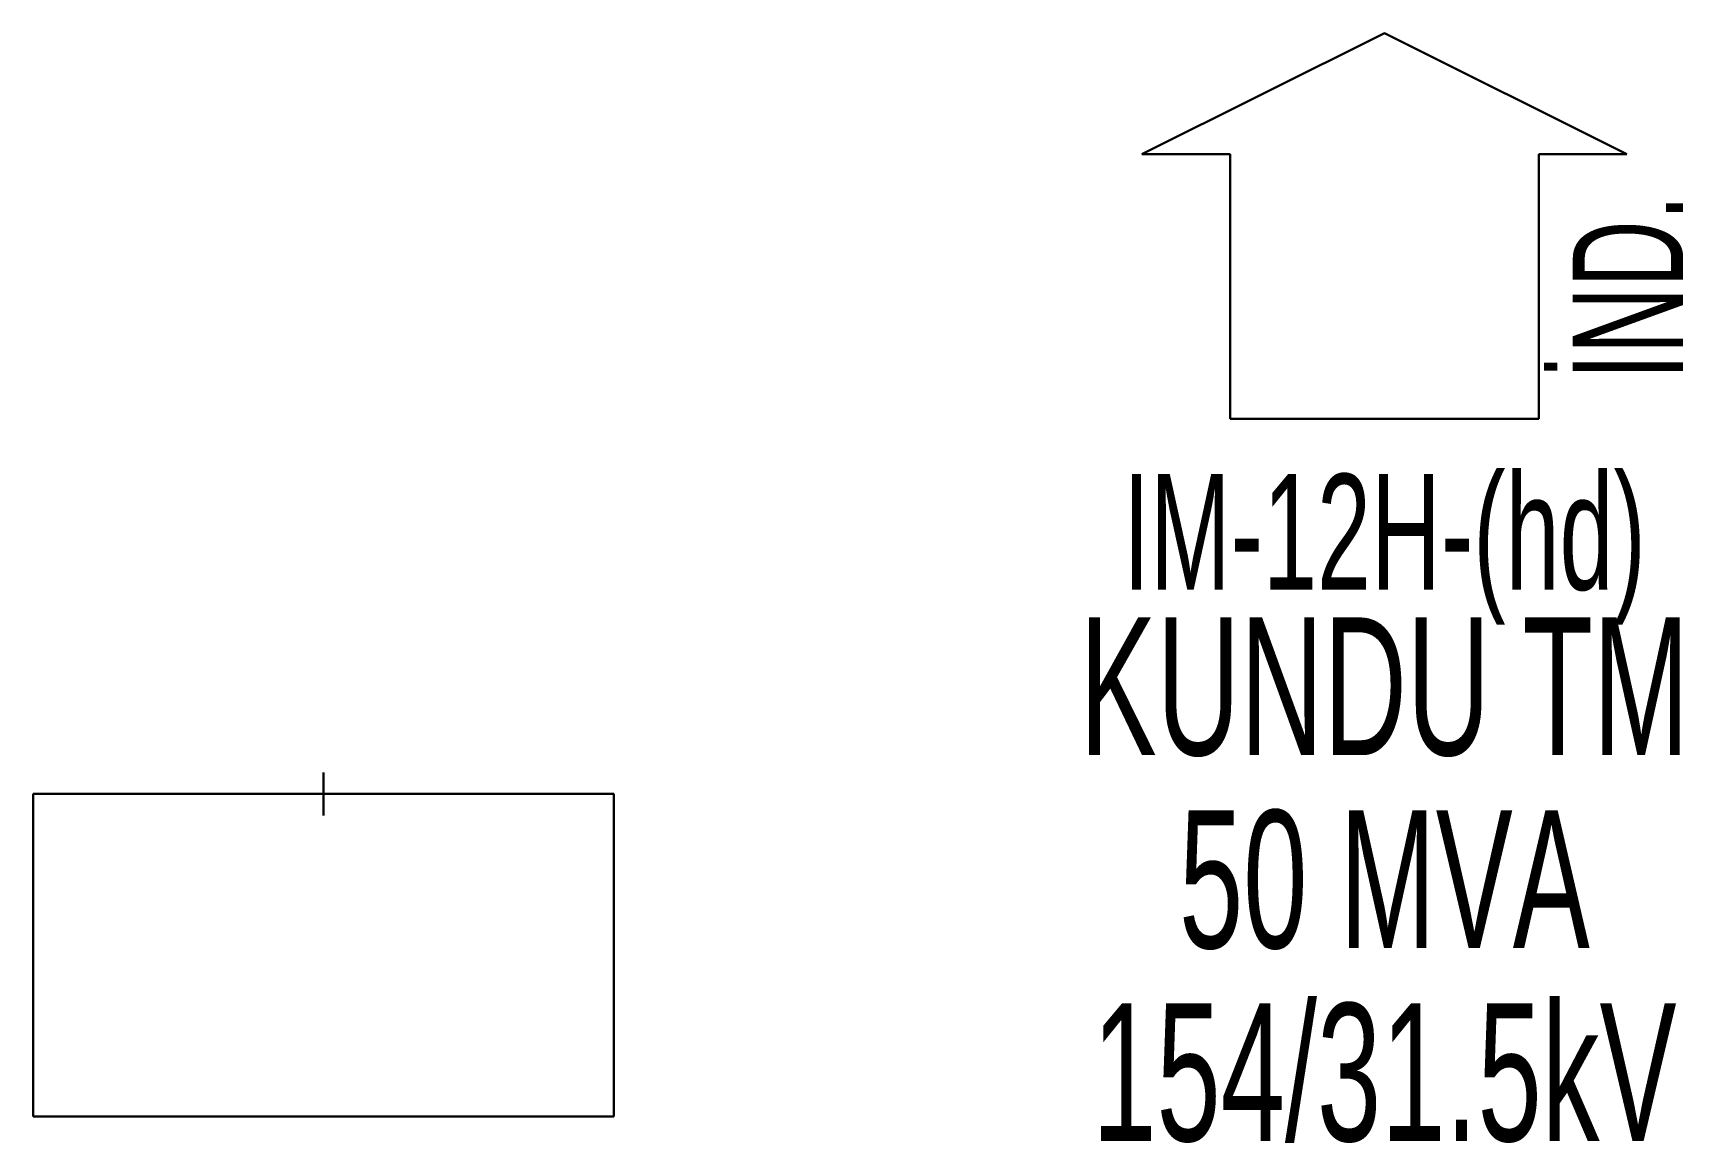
# Model space of a CAD drawing. Header units: millimetres. Extents: x 568462 to 571186, y 4080123 to 4081617.
# Drawn here: x 570793.12 to 570823.06, y 4081582.68 to 4081602.82 of the extents above; entities that cross this region are included whole.
import ezdxf
from ezdxf.enums import TextEntityAlignment as Align

# ---------------------------------------------------------------- set-up
doc = ezdxf.new("R2010")
doc.units = ezdxf.units.MM
doc.layers.add('TRAFO_MEVCUT', color=5, linetype='Continuous', lineweight=30)
doc.styles.get("Standard").update_dxf_attribs({"font": 'Arial'})

# ---------------------------------------------------------------- blocks, each defined once
blk = doc.blocks.new('MEV_INDMERK_KARE')
at = {"layer": 'TRAFO_MEVCUT', "linetype": 'Continuous'}
for p, q in [((0, 2.535), (0, 3.315)), ((-5.268651, -2.925), (-5.268651, 2.925)), ((-5.268651, 2.925), (5.268651, 2.925)), ((5.268651, 2.925), (5.268651, -2.925)), ((5.268651, -2.925), (-5.268651, -2.925))]:
    blk.add_line(p, q, dxfattribs=at)
blk = doc.blocks.new('MEV_INDMERK')
at = {"layer": 'TRAFO_MEVCUT', "linetype": 'Continuous'}
for p, q in [((-4.4, 2.4), (0, 4.6)), ((0, 4.6), (4.4, 2.4)), ((-2.8, 2.4), (-4.4, 2.4)), ((-2.8, -2.4), (-2.8, 2.4)), ((4.4, 2.4), (2.8, 2.4)), ((2.8, -2.4), (2.8, 2.4)), ((-2.8, -2.4), (2.8, -2.4))]:
    blk.add_line(p, q, dxfattribs=at)
at = {"layer": 'TRAFO_MEVCUT', "linetype": 'Continuous', "width": 0.6}
blk.add_text('İND.', height=2, rotation=90, dxfattribs=at).set_placement((5.417363, -0.010583), align=Align.CENTER)

msp = doc.modelspace()

# ---------------------------------------------------------------- block references
at = {"layer": 'TRAFO_MEVCUT'}
for name, p in [('MEV_INDMERK', (570817.642996, 4081598.21604)), ('MEV_INDMERK', (570817.642996, 4081598.21604)), ('MEV_INDMERK_KARE', (570798.393561, 4081586.08867)), ('MEV_INDMERK_KARE', (570798.393561, 4081586.08867))]:
    msp.add_blockref(name, p, dxfattribs=at)

# ---------------------------------------------------------------- texts
at = {"layer": 'TRAFO_MEVCUT', "width": 0.6}
for s, height, p in [('IM-12H-(hd)', 2.1, (570817.642996, 4081592.71604)), ('IM-12H-(hd)', 2.1, (570817.642996, 4081592.71604)), ('KUNDU TM', 2.5, (570817.642996, 4081589.71604)), ('KUNDU TM', 2.5, (570817.642996, 4081589.71604)), ('50 MVA', 2.5, (570817.642996, 4081586.21604)), ('50 MVA', 2.5, (570817.642996, 4081586.21604)), ('154/31.5kV', 2.5, (570817.642996, 4081582.71604)), ('154/31.5kV', 2.5, (570817.642996, 4081582.71604))]:
    msp.add_text(s, height=height, dxfattribs=at).set_placement(p, align=Align.CENTER)

doc.saveas('drawing.dxf')
